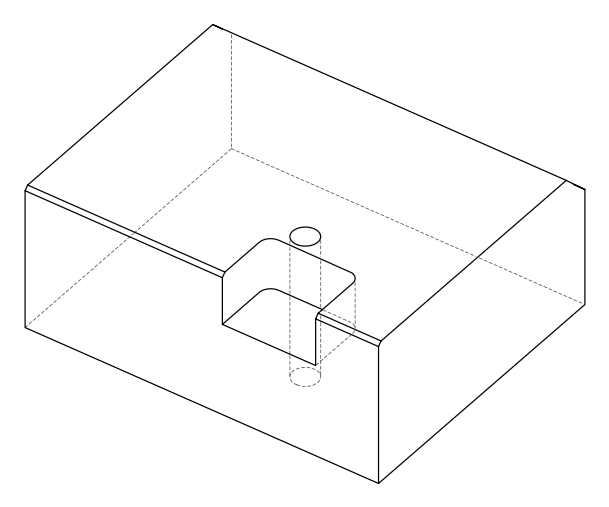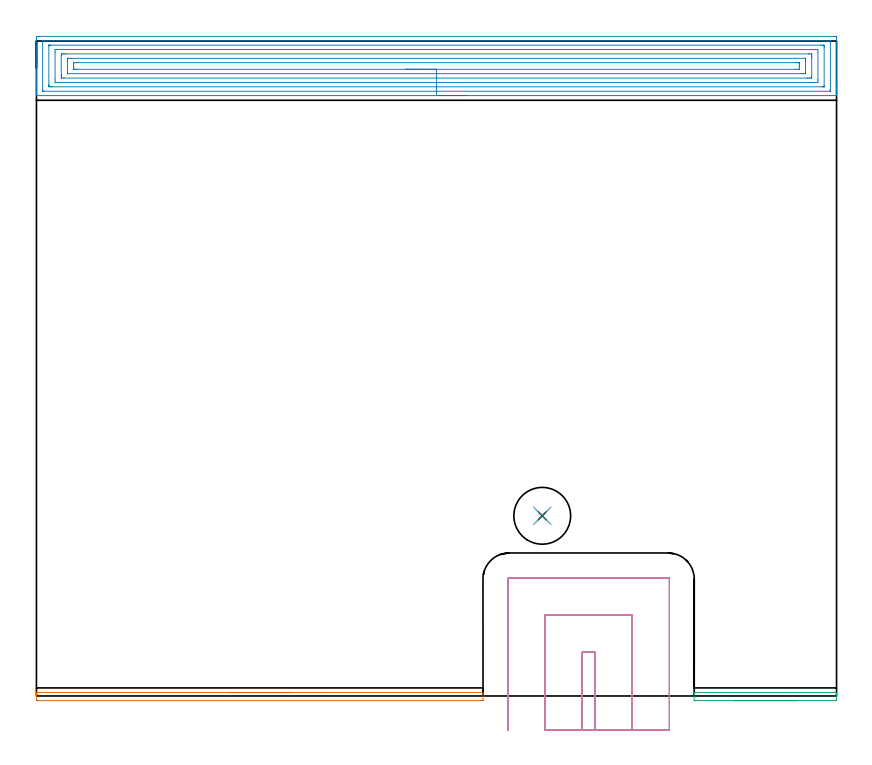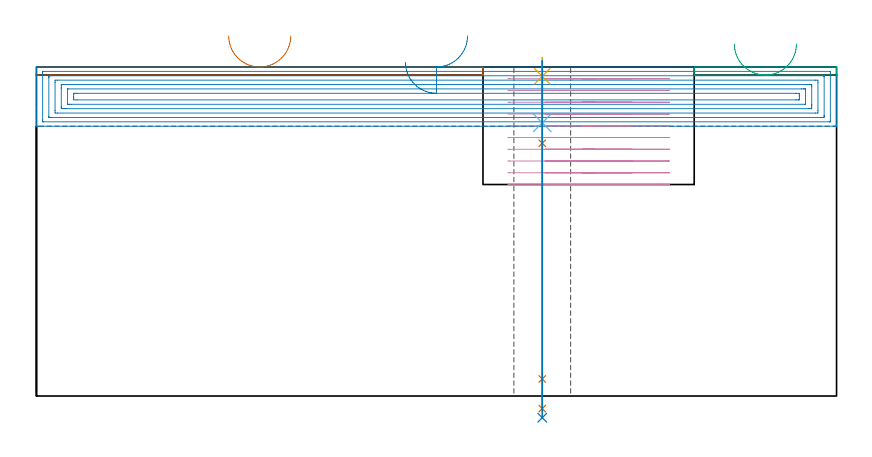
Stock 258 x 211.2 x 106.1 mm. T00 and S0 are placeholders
(PLAN: 8 operations, 5 tool changes, 26.5 min)
(1 AREA_MILL | FG_CHAMFER_SURFACE | UGT0205_001 | 1.31 min | 494 mm3)
(2 AREA_MILL_1 | FG_CHAMFER_SURFACE_1 | UGT0205_001 | 14.79 min | 47060 mm3)
(3 AREA_MILL_2 | FG_CHAMFER_SURFACE_2 | UGT0205_001 | 0.52 min | 166 mm3)
(4 MILL_SLOT | SLOT_PARTIAL_RECTANGULAR | NXT0201_012 | Follow Part, ap 4, ae 75% | 8.77 min | 117845 mm3)
(5 SPOT_DRILL | STEP1HOLE | NXT0321_9005460120000 | 0.05 min | 175 mm3)
(6 DRILL_BLIND_HOLE_INTO_CENTER | STEP1HOLE | NXT0301_128 | 0.08 min | 1724 mm3)
(7 GUN_DRILL_THROUGH_HOLE | STEP1HOLE | UGT0307_008 | 0.54 min | 8458 mm3)
(8 DRILL_TO_ENLARGE_THROUGH_HOLE | STEP1HOLE | UGT0301_252 | 0.46 min | 17524 mm3)
(TOOL UGT0205_001 | Chamfer Mill 20 x 3 x 45 deg. | D20 FL50 Z2)
(TOOL NXT0201_012 | ENDMILL 16mm [2P460-1600-NA 1630] | D16 FL38 Z6)
(TOOL NXT0321_9005460120000 | NC Spot Drill, 142deg, 12mm, Carbide, Uncoated | D12 PA142 FL30 Z2)
(TOOL NXT0301_128 | Carbide Drill 12mm [861.1-1200-036A1-GP GC34] | D12 PA150 FL37.4 Z2)
(TOOL UGT0307_008 | Gun Drill 11 mm | D11 PA130 FL24 Z1)
(TOOL UGT0301_252 | Twist Drill 18.3 mm | D18.3 PA118 FL135 Z2)
(OP 1 AREA_MILL)
G17 G21 G94 G90
T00 M6
G54
G17 G0 G90 X62. Y1.1 S1061 M3
G43 Z116.1 H0
G94 G1 X62.038 Z115.228 F250.
X62.152 Z114.364
X62.341 Z113.512
X62.603 Z112.68
X62.937 Z111.874
X63.34 Z111.1
X63.808 Z110.364
X64.34 Z109.672
X64.929 Z109.029
X65.572 Z108.44
X66.264 Z107.908
X67. Z107.44
X67.774 Z107.037
X68.58 Z106.703
X69.412 Z106.441
X70.264 Z106.252
X71.128 Z106.138
X72. Z106.1
X143.841
X143.99 Y1.094 Z106.093
X144. Y0.8 Z105.799
Y0.427 Z105.426
Y-0.2 Z104.795
Y-1.392 Z103.604
X143.997 Y-1.491 Z103.505
X143.627 Y-1.5 Z103.5
X0.605
X0.372 Y-1.499 Z103.501
X0.003 Y-1.491 Z103.505
X0. Y-1.392 Z103.604
Y-0.2 Z104.795
Y0.427 Z105.426
Y0.8 Z105.8
X0.01 Y1.094 Z106.093
X0.159 Y1.1 Z106.1
X72.
X72.872 Z106.138
X73.736 Z106.252
X74.588 Z106.441
X75.42 Z106.703
X76.226 Z107.037
X77. Z107.44
X77.736 Z107.908
X78.428 Z108.44
X79.071 Z109.029
X79.66 Z109.672
X80.192 Z110.364
X80.66 Z111.1
X81.063 Z111.874
X81.397 Z112.68
X81.659 Z113.512
X81.848 Z114.364
X81.962 Z115.228
X82. Z116.1
M5
M2
(OP 2 AREA_MILL_1)
G17 G21 G94 G90
T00 M6
G54
G17 G0 G90 X139. Y193.6 S1061 M3
G43 Z116.1 H0
G94 G1 X138.962 Z115.228 F250.
X138.848 Z114.363
X138.659 Z113.512
X138.397 Z112.68
X138.063 Z111.874
X137.66 Z111.1
X137.191 Z110.364
X136.66 Z109.672
X136.071 Z109.029
X135.428 Z108.44
X134.736 Z107.908
X134. Z107.44
X133.226 Z107.037
X132.42 Z106.703
X131.588 Z106.441
X130.736 Z106.252
X129.872 Z106.138
X129. Z106.1
X0.149
X0.01 Y193.603 Z106.088
X0.007 Y193.654 Z106.037
X0. Y194.013 Z105.686
Y194.513 Z105.186
Y195.11 Z104.585
Y196.302 Z103.394
Y196.897 Z102.797
Y206.873 Z92.825
X0.001 Y212.083 Z87.614
X0.003 Y212.676 Z87.022
X0.007 Y212.691 Z87.006
X0.595 Y212.7 Z87.
X257.405
X257.684 Y212.697 Z87.002
X257.99 Y212.691 Z87.006
X258. Y212.38 Z87.317
Y197.493 Z102.202
Y196.897 Z102.797
Y196.302 Z103.394
Y196.004 Z103.692
Y195.409 Z104.287
Y195.11 Z104.585
Y194.513 Z105.186
Y194.012 Z105.687
X257.993 Y193.654 Z106.037
X257.99 Y193.603 Z106.088
X257.851 Y193.6 Z106.1
X129.
Y195.014 Z104.686
X2.378
X2.282 Y195.016 Z104.684
X2.091 Y195.021 Z104.679
X2.009 Y195.029 Z104.671
X2.005 Y195.057 Z104.643
X2.002 Y195.11 Z104.59
X2. Y195.489 Z104.211
Y210.675 Z89.025
X2.007 Y211.19 Z88.51
X2.01 Y211.277 Z88.423
X2.186 Y211.283 Z88.417
X2.283 Y211.285 Z88.415
X255.622 Y211.286 Z88.414
X255.718 Y211.284 Z88.416
X255.909 Y211.279 Z88.421
X255.991 Y211.271 Z88.429
X255.995 Y211.243 Z88.457
X255.998 Y211.19 Z88.51
X256. Y210.811 Z88.889
X255.999 Y195.625 Z104.075
X255.993 Y195.11 Z104.59
X255.99 Y195.023 Z104.677
X255.814 Y195.017 Z104.683
X255.717 Y195.015 Z104.685
X129. Y195.014 Z104.686
Y196.428 Z103.272
X5.053 Y196.429 Z103.271
X4.628
X4.162 Y196.433 Z103.267
X4.016 Y196.435 Z103.265
X4.005 Y196.735 Z102.965
X4.002 Y196.897 Z102.803
X4. Y197.059 Z102.641
Y209.565 Z90.135
X4.002 Y209.727 Z89.973
X4.007 Y209.835 Z89.865
X4.011 Y209.866 Z89.834
X4.017 Y209.868 Z89.832
X4.045 Y209.87 Z89.83
X4.162 Y209.871 Z89.829
X4.586 Y209.872 Z89.828
X252.947 Y209.871 Z89.829
X253.371
X253.838 Y209.867 Z89.833
X253.984 Y209.865 Z89.835
X253.995 Y209.565 Z90.135
X253.998 Y209.403 Z90.297
X254. Y209.241 Z90.459
Y196.735 Z102.965
X253.998 Y196.573 Z103.127
X253.993 Y196.465 Z103.235
X253.989 Y196.434 Z103.266
X253.983 Y196.432 Z103.268
X253.955 Y196.43 Z103.27
X253.838 Y196.429 Z103.271
X253.414 Y196.428 Z103.272
X129.
Y197.843 Z101.857
X6.784
X6.01 Y197.852 Z101.848
X6. Y198.629 Z101.071
Y207.616 Z92.084
X6.007 Y208.448 Z91.252
X6.837 Y208.457 Z91.243
X251.215
X251.99 Y208.448 Z91.252
X252. Y207.671 Z92.029
Y198.684 Z101.016
X251.993 Y197.852 Z101.848
X251.163 Y197.843 Z101.857
X129.
Y199.257 Z100.443
X8.939
X8.62 Y199.258 Z100.442
X8.043 Y199.262 Z100.438
X8.021 Y199.264 Z100.436
X8.008 Y199.297 Z100.403
X8.004 Y199.577 Z100.123
X8. Y200.198 Z99.502
Y200.47 Z99.23
X8.001 Y206.45 Z93.25
X8.005 Y206.723 Z92.977
X8.01 Y207.027 Z92.673
X8.308 Y207.036 Z92.664
X8.62 Y207.04 Z92.66
X9.193 Y207.043 Z92.657
X9.512
X249.061
X249.38 Y207.042 Z92.658
X249.957 Y207.038 Z92.662
X249.979 Y207.036 Z92.664
X249.992 Y207.003 Z92.697
X249.996 Y206.723 Z92.977
X250. Y206.102 Z93.598
Y205.83 Z93.87
X249.999 Y199.85 Z99.85
X249.995 Y199.577 Z100.123
X249.99 Y199.273 Z100.427
X249.692 Y199.264 Z100.436
X249.38 Y199.26 Z100.44
X248.807 Y199.257 Z100.443
X248.488
X129.
Y200.671 Z99.029
X10.202 Y200.672 Z99.028
X10.053 Y200.674 Z99.026
X10.018 Y200.677 Z99.023
X10.01 Y200.679 Z99.021
X10.006 Y200.69 Z99.01
X10.003 Y200.721 Z98.979
X10. Y200.874 Z98.826
Y205.341 Z94.359
X10.002 Y205.476 Z94.224
X10.007 Y205.583 Z94.117
X10.01 Y205.615 Z94.085
X10.02 Y205.622 Z94.078
X10.059 Y205.624 Z94.076
X10.404 Y205.628 Z94.072
X10.604 Y205.629 Z94.071
X11.295
X247.797 Y205.628 Z94.072
X247.947 Y205.626 Z94.074
X247.982 Y205.623 Z94.077
X247.99 Y205.621 Z94.079
X247.994 Y205.61 Z94.09
X247.997 Y205.579 Z94.121
X248. Y205.426 Z94.274
Y200.959 Z98.741
X247.998 Y200.824 Z98.876
X247.993 Y200.717 Z98.983
X247.99 Y200.685 Z99.015
X247.98 Y200.678 Z99.022
X247.941 Y200.677 Z99.023
X247.596 Y200.672 Z99.028
X247.395 Y200.671 Z99.029
X246.705
X129.
Y202.085 Z97.615
X13.079
X12.357 Y202.087 Z97.613
X12.187 Y202.089 Z97.611
X12.025 Y202.092 Z97.608
X12.01 Y202.257 Z97.443
X12.003 Y202.441 Z97.259
X12.001 Y203.15 Z96.55
Y203.336 Z96.364
X12.01 Y204.043 Z95.657
X12.023 Y204.208 Z95.492
X13.079 Y204.215 Z95.485
X244.921
X245.643 Y204.213 Z95.487
X245.813 Y204.211 Z95.489
X245.975 Y204.208 Z95.492
X245.99 Y204.043 Z95.657
X245.997 Y203.859 Z95.841
X245.999 Y203.15 Z96.55
Y202.964 Z96.736
X245.99 Y202.257 Z97.443
X245.977 Y202.092 Z97.608
X244.921 Y202.086 Z97.614
X129. Y202.085 Z97.615
X128.128 Z97.653
X127.263 Z97.767
X126.412 Z97.955
X125.58 Z98.218
X124.774 Z98.552
X124. Z98.954
X123.264 Z99.423
X122.572 Z99.954
X121.929 Z100.544
X121.34 Z101.187
X120.808 Z101.879
X120.34 Z102.615
X119.937 Z103.388
X119.603 Z104.194
X119.341 Z105.026
X119.152 Z105.878
X119.038 Z106.743
X119. Z107.615
G0 Z116.1
M5
M2
(OP 3 AREA_MILL_2)
G17 G21 G94 G90
T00 M6
G54
G17 G0 G90 X245.05 Y-1.5 S1061 M3
G43 Z116.1 H0
Z113.5
G94 G1 X245.012 Z112.628 F250.
X244.898 Z111.763
X244.709 Z110.912
X244.447 Z110.08
X244.113 Z109.274
X243.71 Z108.5
X243.242 Z107.764
X242.71 Z107.072
X242.121 Z106.429
X241.478 Z105.84
X240.786 Z105.308
X240.05 Z104.84
X239.276 Z104.437
X238.47 Z104.103
X237.638 Z103.841
X236.786 Z103.652
X235.922 Z103.538
X235.05 Z103.5
X212.717
X212.484 Y-1.499 Z103.501
X212.103 Y-1.491 Z103.505
X212.1 Y-1.415 Z103.582
Y-0.2 Z104.795
Y0.472 Z105.472
Y0.779 Z105.778
X212.11 Y1.094 Z106.093
X212.271 Y1.1 Z106.1
X257.829
X257.99 Y1.094 Z106.093
X258. Y0.778 Z105.778
Y0.472 Z105.472
Y-0.2 Z104.795
Y-1.415 Z103.582
X257.997 Y-1.491 Z103.505
X257.615 Y-1.5 Z103.5
X235.05
X234.178 Z103.538
X233.314 Z103.652
X232.462 Z103.841
X231.63 Z104.103
X230.824 Z104.437
X230.05 Z104.84
X229.314 Z105.308
X228.622 Z105.84
X227.979 Z106.429
X227.39 Z107.072
X226.858 Z107.764
X226.39 Z108.5
X225.987 Z109.274
X225.653 Z110.08
X225.391 Z110.912
X225.202 Z111.763
X225.088 Z112.628
X225.05 Z113.5
G0 Z116.1
M5
M2
(OP 4 MILL_SLOT)
G17 G21 G94 G90
T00 M6
G54
G17 G0 G90 X180.1 Y-11. S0 M3
G43 Z116.1 H1
Z102.31
G94 G1 Y-8. F250.
Y14.1 F500.
X176.
Y-8.
Y-11. F250.
X192.1
Y-8.
Y26.1 F500.
X164.
Y-8.
Y-11. F250.
X204.1
Y-8.
Y37.7 F500.
G3 X203.7 Y38.1 R0.4
G1 X152.4
G3 X152. Y37.7 R0.4
G1 Y-8.
Y-11. F250.
G0 X180.1 Z98.52
G1 Y-8.
Y14.1 F500.
X176.
Y-8.
Y-11. F250.
X192.1
Y-8.
Y26.1 F500.
X164.
Y-8.
Y-11. F250.
X204.1
Y-8.
Y37.7 F500.
G3 X203.7 Y38.1 R0.4
G1 X152.4
G3 X152. Y37.7 R0.4
G1 Y-8.
Y-11. F250.
G0 X180.1 Z94.73
G1 Y-8.
Y14.1 F500.
X176.
Y-8.
Y-11. F250.
X192.1
Y-8.
Y26.1 F500.
X164.
Y-8.
Y-11. F250.
X204.1
Y-8.
Y37.7 F500.
G3 X203.7 Y38.1 R0.4
G1 X152.4
G3 X152. Y37.7 R0.4
G1 Y-8.
Y-11. F250.
G0 X180.1 Z90.94
G1 Y-8.
Y14.1 F500.
X176.
Y-8.
Y-11. F250.
X192.1
Y-8.
Y26.1 F500.
X164.
Y-8.
Y-11. F250.
X204.1
Y-8.
Y37.7 F500.
G3 X203.7 Y38.1 R0.4
G1 X152.4
G3 X152. Y37.7 R0.4
G1 Y-8.
Y-11. F250.
G0 X180.1 Z87.15
G1 Y-8.
Y14.1 F500.
X176.
Y-8.
Y-11. F250.
X192.1
Y-8.
Y26.1 F500.
X164.
Y-8.
Y-11. F250.
X204.1
Y-8.
Y37.7 F500.
G3 X203.7 Y38.1 R0.4
G1 X152.4
G3 X152. Y37.7 R0.4
G1 Y-8.
Y-11. F250.
G0 X180.1 Z83.36
G1 Y-8.
Y14.1 F500.
X176.
Y-8.
Y-11. F250.
X192.1
Y-8.
Y26.1 F500.
X164.
Y-8.
Y-11. F250.
X204.1
Y-8.
Y37.7 F500.
G3 X203.7 Y38.1 R0.4
G1 X152.4
G3 X152. Y37.7 R0.4
G1 Y-8.
Y-11. F250.
G0 X180.1 Z79.57
G1 Y-8.
Y14.1 F500.
X176.
Y-8.
Y-11. F250.
X192.1
Y-8.
Y26.1 F500.
X164.
Y-8.
Y-11. F250.
X204.1
Y-8.
Y37.7 F500.
G3 X203.7 Y38.1 R0.4
G1 X152.4
G3 X152. Y37.7 R0.4
G1 Y-8.
Y-11. F250.
G0 X180.1 Z75.78
G1 Y-8.
Y14.1 F500.
X176.
Y-8.
Y-11. F250.
X192.1
Y-8.
Y26.1 F500.
X164.
Y-8.
Y-11. F250.
X204.1
Y-8.
Y37.7 F500.
G3 X203.7 Y38.1 R0.4
G1 X152.4
G3 X152. Y37.7 R0.4
G1 Y-8.
Y-11. F250.
G0 X180.1 Z71.99
G1 Y-8.
Y14.1 F500.
X176.
Y-8.
Y-11. F250.
X192.1
Y-8.
Y26.1 F500.
X164.
Y-8.
Y-11. F250.
X204.1
Y-8.
Y37.7 F500.
G3 X203.7 Y38.1 R0.4
G1 X152.4
G3 X152. Y37.7 R0.4
G1 Y-8.
Y-11. F250.
G0 X180.1 Z68.2
G1 Y-8.
Y14.1 F500.
X176.
Y-8.
Y-11. F250.
X192.1
Y-8.
Y26.1 F500.
X164.
Y-8.
Y-11. F250.
X204.1
Y-8.
Y37.7 F500.
G3 X203.7 Y38.1 R0.4
G1 X152.4
G3 X152. Y37.7 R0.4
G1 Y-8.
Y-11. F250.
G0 Z116.1
M5
M2
(OP 5 SPOT_DRILL)
G17 G21 G94 G90
T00 M6
G54
G17 G0 G90 X163.1 Y58.1 S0 M3
G43 Z116.1 H0
G94 G81 G98 Z103.1 F250. R109.1
G80
M5
M2
(OP 6 DRILL_BLIND_HOLE_INTO_CENTER)
G17 G21 G94 G90
T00 M6
G54
G17 G0 G90 X163.1 Y58.1 S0 M3
G43 Z116.1 H1
G94 G81 G98 Z88.1 F250. R108.1
G80
M5
M2
(OP 7 GUN_DRILL_THROUGH_HOLE)
G17 G21 G94 G90
T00 M6
G54
G17 G0 G90 X163.1 Y58.1 M8
G43 Z116.1 H0
Z101.24
S716 M3
G94 G1 Z81.509 F125. M26
G4 X.084
Z5.5 F250.
G4 X.084
Z-4.065 F125.
G4 X.084
M5
M9
G0 Z101.24
Z116.1
M2
(OP 8 DRILL_TO_ENLARGE_THROUGH_HOLE)
G17 G21 G94 G90
T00 M6
G54
G17 G0 G90 X163.1 Y58.1 S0 M3
G43 Z116.1 H0
G94 G73 G98 Z-6.998 F250. Q16.157 R108.1
G80
M5
M2
